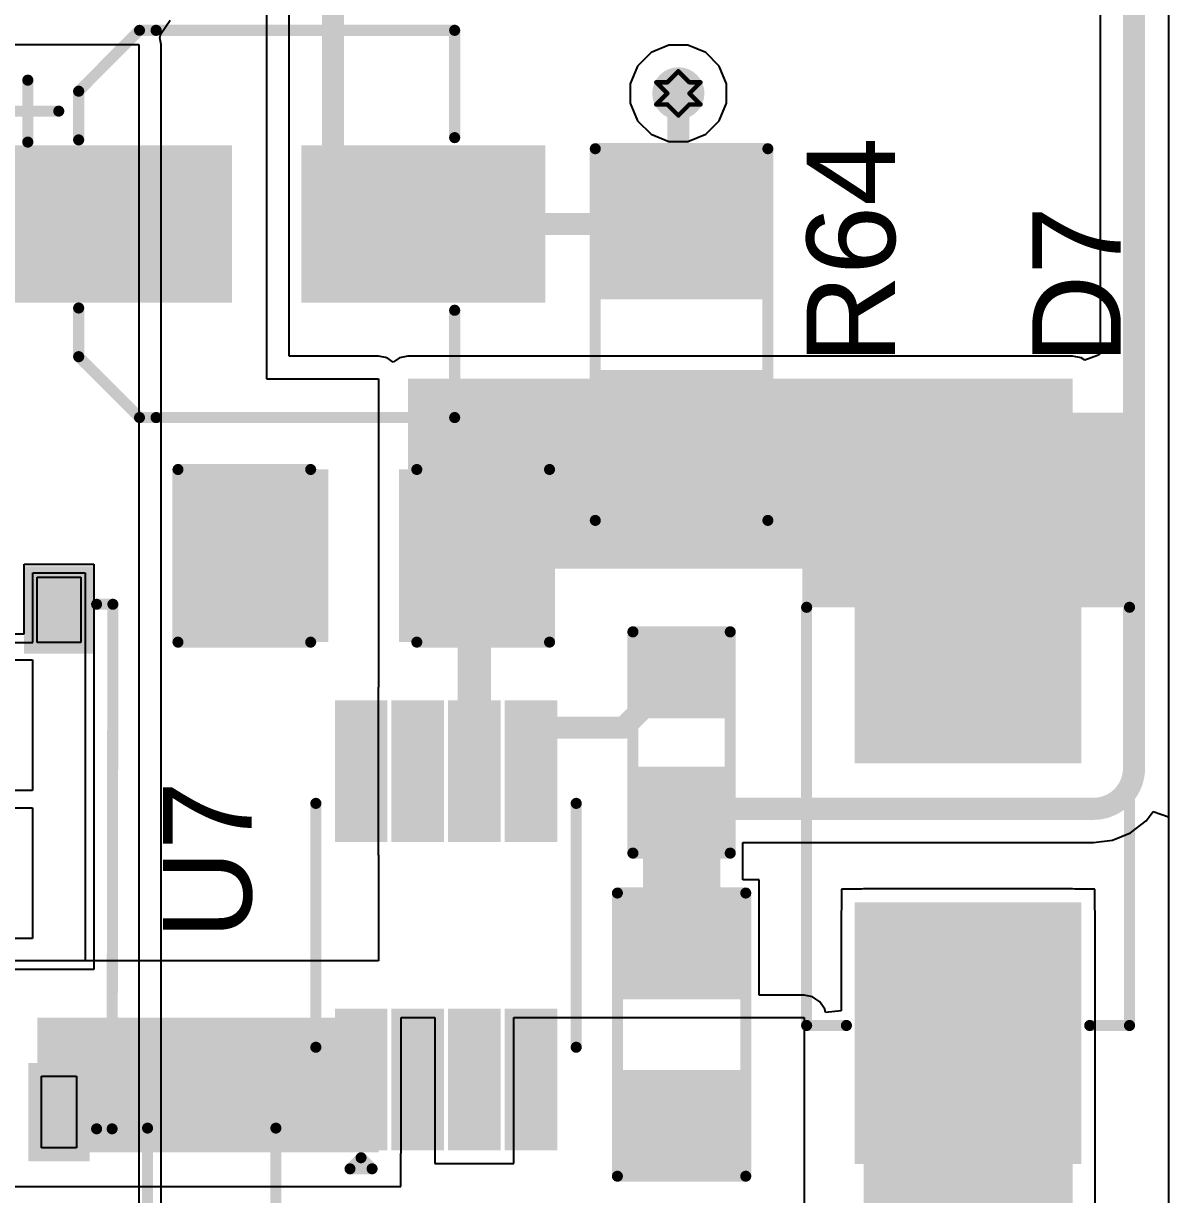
# Model space of a CAD drawing. Header units: inches. Extents: x 24 to 500, y 68 to 269.
# Drawn here: x 375.46 to 388.61, y 89.57 to 103.01 of the extents above; entities that cross this region are included whole.
import ezdxf

# ---------------------------------------------------------------- set-up
doc = ezdxf.new("R2010")
doc.units = ezdxf.units.IN
for name, color, linetype in [('Bottom Layer', 5, 'Continuous'), ('Drill Drawing', 1, 'Continuous'), ('Layer 1', 16, 'Continuous'), ('Layer 2', 76, 'Continuous'), ('Top Layer', 1, 'Continuous'), ('Top Overlay', 2, 'Continuous'), ('Top Paste', 8, 'Continuous'), ('Top Solder', 216, 'Continuous'), ('Via Holes', 16, 'Continuous')]:
    doc.layers.add(name, color=color, linetype=linetype)
doc.styles.add('Arial', font='', dxfattribs={"height": 0.2})
doc.styles.get('Arial').set_extended_font_data('Arial')

# ---------------------------------------------------------------- blocks, each defined once
blk = doc.blocks.new('SOD_323_24')
at = {"layer": 'Top Layer'}
for points in [[(-0.75, -0.45), (-1.55, -0.45), (-1.55, 0.45), (-0.75, 0.45)], [(1.55, -0.45), (0.75, -0.45), (0.75, 0.45), (1.55, 0.45)]]:
    blk.add_hatch(color=1, dxfattribs=at).paths.add_polyline_path(points)
at = {"layer": 'Top Overlay'}
for points in [[(-2.007, 0.483), (-0.914, 0.483), (-0.914, 0.787), (-2.007, 0.787)], [(-2.007, -0.508), (-1.575, -0.508), (-1.575, 0.508), (-2.007, 0.508)], [(-2.007, -0.787), (-0.914, -0.787), (-0.914, -0.483), (-2.007, -0.483)]]:
    blk.add_hatch(color=2, dxfattribs=at).paths.add_polyline_path(points)
at = {"layer": 'Top Paste'}
for points in [[(-0.75, -0.45), (-1.55, -0.45), (-1.55, 0.45), (-0.75, 0.45)], [(1.55, -0.45), (0.75, -0.45), (0.75, 0.45), (1.55, 0.45)]]:
    blk.add_hatch(color=8, dxfattribs=at).paths.add_polyline_path(points)
at = {"layer": 'Top Solder'}
for points in [[(-0.695, -0.505), (-1.605, -0.505), (-1.605, 0.505), (-0.695, 0.505)], [(1.605, -0.505), (0.695, -0.505), (0.695, 0.505), (1.605, 0.505)]]:
    blk.add_hatch(color=216, dxfattribs=at).paths.add_polyline_path(points)
at = {"layer": 'Top Overlay'}
for points in [[(0.94, 0.737, 0.127, 0.127, 0), (-0.914, 0.737, 0.127, 0.127, 0)], [(0.94, 0.559, 0.127, 0.127, 0), (0.94, 0.737, 0.127, 0.127, 0)], [(0.94, -0.737, 0.127, 0.127, 0), (0.94, -0.559, 0.127, 0.127, 0)], [(0.94, -0.737, 0.127, 0.127, 0), (-0.914, -0.737, 0.127, 0.127, 0)]]:
    blk.add_lwpolyline(points, format="xyseb", dxfattribs=at)
for points in [[(-0.946, 0.737, 0.0635, 0.0635, 1), (-0.883, 0.737, 0.0635, 0.0635, 1)], [(0.908, 0.737, 0.0635, 0.0635, 1), (0.972, 0.737, 0.0635, 0.0635, 1)], [(0.908, 0.737, 0.0635, 0.0635, 1), (0.972, 0.737, 0.0635, 0.0635, 1)], [(0.908, 0.559, 0.0635, 0.0635, 1), (0.972, 0.559, 0.0635, 0.0635, 1)], [(0.908, -0.559, 0.0635, 0.0635, 1), (0.972, -0.559, 0.0635, 0.0635, 1)], [(-0.946, -0.737, 0.0635, 0.0635, 1), (-0.883, -0.737, 0.0635, 0.0635, 1)], [(0.908, -0.737, 0.0635, 0.0635, 1), (0.972, -0.737, 0.0635, 0.0635, 1)], [(0.908, -0.737, 0.0635, 0.0635, 1), (0.972, -0.737, 0.0635, 0.0635, 1)]]:
    blk.add_lwpolyline(points, format="xyseb", close=True, dxfattribs=at)
blk = doc.blocks.new('MSOP_8_34')
at = {"layer": 'Top Layer'}
for points in [[(-2.48, 1.175), (-1.06, 1.175), (-1.06, 0.775), (-2.48, 0.775)], [(1.06, 1.175), (2.48, 1.175), (2.48, 0.775), (1.06, 0.775)], [(-2.48, 0.525), (-1.06, 0.525), (-1.06, 0.125), (-2.48, 0.125)], [(1.06, 0.525), (2.48, 0.525), (2.48, 0.125), (1.06, 0.125)], [(-2.48, -0.125), (-1.06, -0.125), (-1.06, -0.525), (-2.48, -0.525)], [(1.06, -0.125), (2.48, -0.125), (2.48, -0.525), (1.06, -0.525)], [(-2.48, -0.775), (-1.06, -0.775), (-1.06, -1.175), (-2.48, -1.175)], [(1.06, -0.775), (2.48, -0.775), (2.48, -1.175), (1.06, -1.175)]]:
    blk.add_hatch(color=1, dxfattribs=at).paths.add_polyline_path(points)
at = {"layer": 'Top Paste'}
for points in [[(-2.48, 1.175), (-1.06, 1.175), (-1.06, 0.775), (-2.48, 0.775)], [(1.06, 1.175), (2.48, 1.175), (2.48, 0.775), (1.06, 0.775)], [(-2.48, 0.525), (-1.06, 0.525), (-1.06, 0.125), (-2.48, 0.125)], [(1.06, 0.525), (2.48, 0.525), (2.48, 0.125), (1.06, 0.125)], [(-2.48, -0.125), (-1.06, -0.125), (-1.06, -0.525), (-2.48, -0.525)], [(1.06, -0.125), (2.48, -0.125), (2.48, -0.525), (1.06, -0.525)], [(-2.48, -0.775), (-1.06, -0.775), (-1.06, -1.175), (-2.48, -1.175)], [(1.06, -0.775), (2.48, -0.775), (2.48, -1.175), (1.06, -1.175)]]:
    blk.add_hatch(color=8, dxfattribs=at).paths.add_polyline_path(points)
at = {"layer": 'Top Solder'}
for points in [[(-2.582, 1.277), (-0.958, 1.277), (-0.958, 0.673), (-2.582, 0.673)], [(0.958, 1.277), (2.582, 1.277), (2.582, 0.673), (0.958, 0.673)], [(-2.582, 0.627), (-0.958, 0.627), (-0.958, 0.023), (-2.582, 0.023)], [(0.958, 0.627), (2.582, 0.627), (2.582, 0.023), (0.958, 0.023)], [(-2.582, -0.023), (-0.958, -0.023), (-0.958, -0.627), (-2.582, -0.627)], [(0.958, -0.023), (2.582, -0.023), (2.582, -0.627), (0.958, -0.627)], [(-2.582, -0.673), (-0.958, -0.673), (-0.958, -1.277), (-2.582, -1.277)], [(0.958, -0.673), (2.582, -0.673), (2.582, -1.277), (0.958, -1.277)]]:
    blk.add_hatch(color=216, dxfattribs=at).paths.add_polyline_path(points)
at = {"layer": 'Top Overlay'}
for points in [[(1.4, 1.495, 0.127, 0.127, 0), (-1.4, 1.495, 0.127, 0.127, 0)], [(-2.796, 1.103, 0.127, 0.127, 0), (-2.669, 0.976, 0.127, 0.127, 0)], [(-2.796, 1.103, 0.127, 0.127, 0), (-2.796, 0.849, 0.127, 0.127, 0)], [(-2.669, 0.976, 0.127, 0.127, 0), (-2.796, 0.849, 0.127, 0.127, 0)], [(1.4, -1.495, 0.127, 0.127, 0), (-1.4, -1.495, 0.127, 0.127, 0)]]:
    blk.add_lwpolyline(points, format="xyseb", dxfattribs=at)
for points in [[(-1.432, 1.495, 0.0635, 0.0635, 1), (-1.368, 1.495, 0.0635, 0.0635, 1)], [(1.368, 1.495, 0.0635, 0.0635, 1), (1.432, 1.495, 0.0635, 0.0635, 1)], [(-2.827, 1.103, 0.0635, 0.0635, 1), (-2.764, 1.103, 0.0635, 0.0635, 1)], [(-2.827, 1.103, 0.0635, 0.0635, 1), (-2.764, 1.103, 0.0635, 0.0635, 1)], [(-2.7, 0.976, 0.0635, 0.0635, 1), (-2.637, 0.976, 0.0635, 0.0635, 1)], [(-2.7, 0.976, 0.0635, 0.0635, 1), (-2.637, 0.976, 0.0635, 0.0635, 1)], [(-2.827, 0.849, 0.0635, 0.0635, 1), (-2.764, 0.849, 0.0635, 0.0635, 1)], [(-2.827, 0.849, 0.0635, 0.0635, 1), (-2.764, 0.849, 0.0635, 0.0635, 1)], [(-1.432, -1.495, 0.0635, 0.0635, 1), (-1.368, -1.495, 0.0635, 0.0635, 1)], [(1.368, -1.495, 0.0635, 0.0635, 1), (1.432, -1.495, 0.0635, 0.0635, 1)]]:
    blk.add_lwpolyline(points, format="xyseb", close=True, dxfattribs=at)
blk = doc.blocks.new('S______B______85')
at = {"layer": 'Top Layer'}
for points in [[(-1.143, -0.445), (-1.143, 0.445), (-0.381, 0.445), (-0.381, -0.445)], [(0.381, -0.445), (0.381, 0.445), (1.143, 0.445), (1.143, -0.445)]]:
    blk.add_hatch(color=1, dxfattribs=at).paths.add_polyline_path(points)
at = {"layer": 'Top Paste'}
for points in [[(-1.143, -0.445), (-1.143, 0.445), (-0.381, 0.445), (-0.381, -0.445)], [(0.381, -0.445), (0.381, 0.445), (1.143, 0.445), (1.143, -0.445)]]:
    blk.add_hatch(color=8, dxfattribs=at).paths.add_polyline_path(points)
at = {"layer": 'Top Solder'}
for points in [[(-1.245, -0.546), (-1.245, 0.546), (-0.279, 0.546), (-0.279, -0.546)], [(0.279, -0.546), (0.279, 0.546), (1.245, 0.546), (1.245, -0.546)]]:
    blk.add_hatch(color=216, dxfattribs=at).paths.add_polyline_path(points)
at = {"layer": 'Top Overlay'}
for points in [[(-1.27, 0.559, 0.127, 0.127, 0), (-1.27, -0.559, 0.127, 0.127, 0)], [(1.27, 0.559, 0.127, 0.127, 0), (-1.27, 0.559, 0.127, 0.127, 0)], [(1.27, 0.559, 0.127, 0.127, 0), (1.27, -0.559, 0.127, 0.127, 0)], [(1.27, -0.559, 0.127, 0.127, 0), (-1.27, -0.559, 0.127, 0.127, 0)]]:
    blk.add_lwpolyline(points, format="xyseb", dxfattribs=at)
for points in [[(-1.302, 0.559, 0.0635, 0.0635, 1), (-1.238, 0.559, 0.0635, 0.0635, 1)], [(-1.302, 0.559, 0.0635, 0.0635, 1), (-1.238, 0.559, 0.0635, 0.0635, 1)], [(1.238, 0.559, 0.0635, 0.0635, 1), (1.302, 0.559, 0.0635, 0.0635, 1)], [(1.238, 0.559, 0.0635, 0.0635, 1), (1.302, 0.559, 0.0635, 0.0635, 1)], [(-1.302, -0.559, 0.0635, 0.0635, 1), (-1.238, -0.559, 0.0635, 0.0635, 1)], [(-1.302, -0.559, 0.0635, 0.0635, 1), (-1.238, -0.559, 0.0635, 0.0635, 1)], [(1.238, -0.559, 0.0635, 0.0635, 1), (1.302, -0.559, 0.0635, 0.0635, 1)], [(1.238, -0.559, 0.0635, 0.0635, 1), (1.302, -0.559, 0.0635, 0.0635, 1)]]:
    blk.add_lwpolyline(points, format="xyseb", close=True, dxfattribs=at)
blk = doc.blocks.new('R___1206_117')
at = {"layer": 'Top Layer'}
for points in [[(-2.032, 0.889), (-0.508, 0.889), (-0.508, -0.889), (-2.032, -0.889)], [(0.508, 0.889), (2.032, 0.889), (2.032, -0.889), (0.508, -0.889)]]:
    blk.add_hatch(color=1, dxfattribs=at).paths.add_polyline_path(points)
at = {"layer": 'Top Paste'}
for points in [[(-2.032, 0.889), (-0.508, 0.889), (-0.508, -0.889), (-2.032, -0.889)], [(0.508, 0.889), (2.032, 0.889), (2.032, -0.889), (0.508, -0.889)]]:
    blk.add_hatch(color=8, dxfattribs=at).paths.add_polyline_path(points)
at = {"layer": 'Top Solder'}
for points in [[(-2.134, 0.991), (-0.406, 0.991), (-0.406, -0.991), (-2.134, -0.991)], [(0.406, 0.991), (2.134, 0.991), (2.134, -0.991), (0.406, -0.991)]]:
    blk.add_hatch(color=216, dxfattribs=at).paths.add_polyline_path(points)
at = {"layer": 'Top Overlay'}
for points in [[(-2.134, 0.991, 0.127, 0.127, 0), (-2.134, -0.991, 0.127, 0.127, 0)], [(-2.134, 0.991, 0.127, 0.127, 0), (2.134, 0.991, 0.127, 0.127, 0)], [(2.134, 0.991, 0.127, 0.127, 0), (2.134, -0.991, 0.127, 0.127, 0)], [(-2.134, -0.991, 0.127, 0.127, 0), (2.134, -0.991, 0.127, 0.127, 0)]]:
    blk.add_lwpolyline(points, format="xyseb", dxfattribs=at)
for points in [[(-2.165, 0.991, 0.0635, 0.0635, 1), (-2.102, 0.991, 0.0635, 0.0635, 1)], [(-2.165, 0.991, 0.0635, 0.0635, 1), (-2.102, 0.991, 0.0635, 0.0635, 1)], [(2.102, 0.991, 0.0635, 0.0635, 1), (2.165, 0.991, 0.0635, 0.0635, 1)], [(2.102, 0.991, 0.0635, 0.0635, 1), (2.165, 0.991, 0.0635, 0.0635, 1)], [(-2.165, -0.991, 0.0635, 0.0635, 1), (-2.102, -0.991, 0.0635, 0.0635, 1)], [(-2.165, -0.991, 0.0635, 0.0635, 1), (-2.102, -0.991, 0.0635, 0.0635, 1)], [(2.102, -0.991, 0.0635, 0.0635, 1), (2.165, -0.991, 0.0635, 0.0635, 1)], [(2.102, -0.991, 0.0635, 0.0635, 1), (2.165, -0.991, 0.0635, 0.0635, 1)]]:
    blk.add_lwpolyline(points, format="xyseb", close=True, dxfattribs=at)
blk = doc.blocks.new('RES_0805_128')
at = {"layer": 'Top Layer'}
for points in [[(-1.524, 0.635), (-0.508, 0.635), (-0.508, -0.635), (-1.524, -0.635)], [(0.508, 0.635), (1.524, 0.635), (1.524, -0.635), (0.508, -0.635)]]:
    blk.add_hatch(color=1, dxfattribs=at).paths.add_polyline_path(points)
at = {"layer": 'Top Paste'}
for points in [[(-1.524, 0.635), (-0.508, 0.635), (-0.508, -0.635), (-1.524, -0.635)], [(0.508, 0.635), (1.524, 0.635), (1.524, -0.635), (0.508, -0.635)]]:
    blk.add_hatch(color=8, dxfattribs=at).paths.add_polyline_path(points)
at = {"layer": 'Top Solder'}
for points in [[(-1.626, 0.737), (-0.406, 0.737), (-0.406, -0.737), (-1.626, -0.737)], [(0.406, 0.737), (1.626, 0.737), (1.626, -0.737), (0.406, -0.737)]]:
    blk.add_hatch(color=216, dxfattribs=at).paths.add_polyline_path(points)
at = {"layer": 'Top Overlay'}
for points in [[(1.626, 0.737, 0.127, 0.127, 0), (-1.626, 0.737, 0.127, 0.127, 0)], [(-1.626, -0.737, 0.127, 0.127, 0), (-1.626, 0.737, 0.127, 0.127, 0)], [(1.626, -0.737, 0.127, 0.127, 0), (1.626, 0.737, 0.127, 0.127, 0)], [(1.626, -0.737, 0.127, 0.127, 0), (-1.626, -0.737, 0.127, 0.127, 0)]]:
    blk.add_lwpolyline(points, format="xyseb", dxfattribs=at)
for points in [[(-1.657, 0.737, 0.0635, 0.0635, 1), (-1.594, 0.737, 0.0635, 0.0635, 1)], [(-1.657, 0.737, 0.0635, 0.0635, 1), (-1.594, 0.737, 0.0635, 0.0635, 1)], [(1.594, 0.737, 0.0635, 0.0635, 1), (1.657, 0.737, 0.0635, 0.0635, 1)], [(1.594, 0.737, 0.0635, 0.0635, 1), (1.657, 0.737, 0.0635, 0.0635, 1)], [(-1.657, -0.737, 0.0635, 0.0635, 1), (-1.594, -0.737, 0.0635, 0.0635, 1)], [(-1.657, -0.737, 0.0635, 0.0635, 1), (-1.594, -0.737, 0.0635, 0.0635, 1)], [(1.594, -0.737, 0.0635, 0.0635, 1), (1.657, -0.737, 0.0635, 0.0635, 1)], [(1.594, -0.737, 0.0635, 0.0635, 1), (1.657, -0.737, 0.0635, 0.0635, 1)]]:
    blk.add_lwpolyline(points, format="xyseb", close=True, dxfattribs=at)
blk = doc.blocks.new('PG_TDSON_8_7_155')
at = {"layer": 'Top Layer'}
for points in [[(-1.895, 2.155), (-0.97, 2.155), (-0.97, 1.655), (-1.895, 1.655)], [(3.93, 2.205), (4.73, 2.205), (4.73, 1.605), (3.93, 1.605)], [(-1.895, 0.885), (-0.97, 0.885), (-0.97, 0.385), (-1.895, 0.385)], [(3.93, 0.935), (4.73, 0.935), (4.73, 0.335), (3.93, 0.335)], [(-1.895, -0.385), (-0.97, -0.385), (-0.97, -0.885), (-1.895, -0.885)], [(3.93, -0.335), (4.73, -0.335), (4.73, -0.935), (3.93, -0.935)], [(3.93, -1.605), (4.73, -1.605), (4.73, -2.205), (3.93, -2.205)], [(-1.895, -1.655), (-0.97, -1.655), (-0.97, -2.155), (-1.895, -2.155)]]:
    blk.add_hatch(color=1, dxfattribs=at).paths.add_polyline_path(points)
at = {"layer": 'Top Solder'}
for points in [[(3.829, 2.307), (4.832, 2.307), (4.832, 1.503), (3.829, 1.503)], [(-1.997, 2.257), (-0.868, 2.257), (-0.868, 1.553), (-1.997, 1.553)], [(-1.997, 0.987), (-0.868, 0.987), (-0.868, 0.283), (-1.997, 0.283)], [(3.829, 1.037), (4.832, 1.037), (4.832, 0.233), (3.829, 0.233)], [(3.829, -0.233), (4.832, -0.233), (4.832, -1.037), (3.829, -1.037)], [(-1.997, -0.283), (-0.868, -0.283), (-0.868, -0.987), (-1.997, -0.987)], [(-1.997, -1.553), (-0.868, -1.553), (-0.868, -2.257), (-1.997, -2.257)], [(3.829, -1.503), (4.832, -1.503), (4.832, -2.307), (3.829, -2.307)]]:
    blk.add_hatch(color=216, dxfattribs=at).paths.add_polyline_path(points)
at = {"layer": 'Top Layer'}
for p, q in [((0.302, -2.205), (0.302, 2.205)), ((0.302, 2.205), (4.758, 2.205)), ((4.758, 2.205), (4.758, 1.605)), ((4.758, 1.605), (3.958, 1.605)), ((3.958, 1.605), (3.958, 0.935)), ((3.958, 0.935), (4.758, 0.935)), ((4.758, 0.935), (4.758, 0.335)), ((4.758, 0.335), (3.958, 0.335)), ((3.958, 0.335), (3.958, -0.335)), ((3.958, -0.335), (4.758, -0.335)), ((4.758, -0.335), (4.758, -0.935)), ((4.758, -0.935), (3.958, -0.935)), ((3.958, -0.935), (3.958, -1.605)), ((3.958, -1.605), (4.758, -1.605)), ((4.758, -1.605), (4.758, -2.205)), ((4.758, -2.205), (0.302, -2.205))]:
    blk.add_line(p, q, dxfattribs=at)
at = {"layer": 'Top Overlay'}
for points in [[(4.397, 2.524, 0.127, 0.127, 0), (-1.626, 2.515, 0.127, 0.127, 0)], [(-1.626, 2.515, 0.127, 0.127, 0), (-1.626, 2.337, 0.127, 0.127, 0)], [(4.397, 2.524, 0.127, 0.127, 0), (4.397, 2.337, 0.127, 0.127, 0)], [(-2.184, 2.032, 0.127, 0.127, 0), (-2.184, 1.778, 0.127, 0.127, 0)], [(-2.184, 2.032, 0.127, 0.127, 0), (-2.057, 1.905, 0.127, 0.127, 0)], [(-2.057, 1.905, 0.127, 0.127, 0), (-2.184, 1.778, 0.127, 0.127, 0)], [(-1.626, -2.337, 0.127, 0.127, 0), (-1.626, -2.515, 0.127, 0.127, 0)], [(4.397, -2.337, 0.127, 0.127, 0), (4.397, -2.524, 0.127, 0.127, 0)], [(-1.626, -2.515, 0.127, 0.127, 0), (4.397, -2.524, 0.127, 0.127, 0)]]:
    blk.add_lwpolyline(points, format="xyseb", dxfattribs=at)
for points in [[(-1.657, 2.515, 0.0635, 0.0635, 1), (-1.594, 2.515, 0.0635, 0.0635, 1)], [(-1.657, 2.515, 0.0635, 0.0635, 1), (-1.594, 2.515, 0.0635, 0.0635, 1)], [(4.365, 2.524, 0.0635, 0.0635, 1), (4.428, 2.524, 0.0635, 0.0635, 1)], [(4.365, 2.524, 0.0635, 0.0635, 1), (4.428, 2.524, 0.0635, 0.0635, 1)], [(-1.657, 2.337, 0.0635, 0.0635, 1), (-1.594, 2.337, 0.0635, 0.0635, 1)], [(4.365, 2.337, 0.0635, 0.0635, 1), (4.428, 2.337, 0.0635, 0.0635, 1)], [(-2.216, 2.032, 0.0635, 0.0635, 1), (-2.153, 2.032, 0.0635, 0.0635, 1)], [(-2.216, 2.032, 0.0635, 0.0635, 1), (-2.153, 2.032, 0.0635, 0.0635, 1)], [(-2.089, 1.905, 0.0635, 0.0635, 1), (-2.026, 1.905, 0.0635, 0.0635, 1)], [(-2.089, 1.905, 0.0635, 0.0635, 1), (-2.026, 1.905, 0.0635, 0.0635, 1)], [(-2.216, 1.778, 0.0635, 0.0635, 1), (-2.153, 1.778, 0.0635, 0.0635, 1)], [(-2.216, 1.778, 0.0635, 0.0635, 1), (-2.153, 1.778, 0.0635, 0.0635, 1)], [(-1.657, -2.337, 0.0635, 0.0635, 1), (-1.594, -2.337, 0.0635, 0.0635, 1)], [(4.365, -2.337, 0.0635, 0.0635, 1), (4.428, -2.337, 0.0635, 0.0635, 1)], [(-1.657, -2.515, 0.0635, 0.0635, 1), (-1.594, -2.515, 0.0635, 0.0635, 1)], [(-1.657, -2.515, 0.0635, 0.0635, 1), (-1.594, -2.515, 0.0635, 0.0635, 1)], [(4.365, -2.524, 0.0635, 0.0635, 1), (4.428, -2.524, 0.0635, 0.0635, 1)], [(4.365, -2.524, 0.0635, 0.0635, 1), (4.428, -2.524, 0.0635, 0.0635, 1)]]:
    blk.add_lwpolyline(points, format="xyseb", close=True, dxfattribs=at)
at = {"layer": 'Top Paste'}
for p, q in [((3.958, 1.655), (3.958, 2.155)), ((3.958, 2.155), (4.708, 2.155)), ((4.708, 2.155), (4.708, 1.655)), ((-1.845, 1.705), (-1.845, 2.105)), ((-1.845, 2.105), (-1.02, 2.105)), ((-1.02, 2.105), (-1.02, 1.705)), ((-1.02, 1.705), (-1.845, 1.705)), ((4.708, 1.655), (3.958, 1.655)), ((0.558, 0.1), (0.558, 1.6)), ((0.558, 1.6), (2.058, 1.6)), ((2.058, 1.6), (2.058, 0.1)), ((2.258, 0.1), (2.258, 1.6)), ((2.258, 1.6), (3.758, 1.6)), ((3.758, 1.6), (3.758, 0.1)), ((-1.845, 0.435), (-1.845, 0.835)), ((-1.845, 0.835), (-1.02, 0.835)), ((-1.02, 0.835), (-1.02, 0.435)), ((3.958, 0.385), (3.958, 0.885)), ((3.958, 0.885), (4.708, 0.885)), ((4.708, 0.885), (4.708, 0.385)), ((-1.02, 0.435), (-1.845, 0.435)), ((4.708, 0.385), (3.958, 0.385)), ((2.058, 0.1), (0.558, 0.1)), ((3.758, 0.1), (2.258, 0.1)), ((0.558, -1.6), (0.558, -0.1)), ((0.558, -0.1), (2.058, -0.1)), ((2.058, -0.1), (2.058, -1.6)), ((2.258, -1.6), (2.258, -0.1)), ((2.258, -0.1), (3.758, -0.1)), ((3.758, -0.1), (3.758, -1.6)), ((3.958, -0.885), (3.958, -0.385)), ((3.958, -0.385), (4.708, -0.385)), ((4.708, -0.385), (4.708, -0.885)), ((-1.845, -0.835), (-1.845, -0.435)), ((-1.845, -0.435), (-1.02, -0.435)), ((-1.02, -0.435), (-1.02, -0.835)), ((-1.02, -0.835), (-1.845, -0.835)), ((4.708, -0.885), (3.958, -0.885)), ((2.058, -1.6), (0.558, -1.6)), ((3.758, -1.6), (2.258, -1.6)), ((-1.845, -2.105), (-1.845, -1.705)), ((-1.845, -1.705), (-1.02, -1.705)), ((-1.02, -1.705), (-1.02, -2.105)), ((3.958, -2.155), (3.958, -1.655)), ((3.958, -1.655), (4.708, -1.655)), ((4.708, -1.655), (4.708, -2.155)), ((-1.02, -2.105), (-1.845, -2.105)), ((4.708, -2.155), (3.958, -2.155))]:
    blk.add_line(p, q, dxfattribs=at)
at = {"layer": 'Top Solder'}
for p, q in [((0.203, -2.305), (0.203, 2.305)), ((0.203, 2.305), (4.858, 2.305)), ((4.858, 2.305), (4.858, 1.505)), ((4.858, 1.505), (4.058, 1.505)), ((4.058, 1.505), (4.058, 1.035)), ((4.058, 1.035), (4.858, 1.035)), ((4.858, 1.035), (4.858, 0.235)), ((4.858, 0.235), (4.058, 0.235)), ((4.058, 0.235), (4.058, -0.235)), ((4.058, -0.235), (4.858, -0.235)), ((4.858, -0.235), (4.858, -1.035)), ((4.858, -1.035), (4.058, -1.035)), ((4.058, -1.035), (4.058, -1.505)), ((4.058, -1.505), (4.858, -1.505)), ((4.858, -1.505), (4.858, -2.305)), ((4.858, -2.305), (0.203, -2.305))]:
    blk.add_line(p, q, dxfattribs=at)
blk = doc.blocks.new('SMB__201')
at = {"layer": 'Top Layer'}
for points in [[(-3.7, -1.2), (-3.7, 1.2), (-0.9, 1.2), (-0.9, -1.2)], [(0.9, -1.2), (0.9, 1.2), (3.7, 1.2), (3.7, -1.2)]]:
    blk.add_hatch(color=1, dxfattribs=at).paths.add_polyline_path(points)
at = {"layer": 'Top Overlay'}
for points in [[(2.591, 1.245), (4.826, 1.245), (4.826, 1.905), (2.591, 1.905)], [(3.734, -1.651), (4.826, -1.651), (4.826, 1.346), (3.734, 1.346)], [(2.591, -1.905), (4.826, -1.905), (4.826, -1.245), (2.591, -1.245)]]:
    blk.add_hatch(color=2, dxfattribs=at).paths.add_polyline_path(points)
at = {"layer": 'Top Paste'}
for points in [[(-3.7, -1.2), (-3.7, 1.2), (-0.9, 1.2), (-0.9, -1.2)], [(0.9, -1.2), (0.9, 1.2), (3.7, 1.2), (3.7, -1.2)]]:
    blk.add_hatch(color=8, dxfattribs=at).paths.add_polyline_path(points)
at = {"layer": 'Top Solder'}
for points in [[(-3.802, -1.302), (-3.802, 1.302), (-0.798, 1.302), (-0.798, -1.302)], [(0.798, -1.302), (0.798, 1.302), (3.802, 1.302), (3.802, -1.302)]]:
    blk.add_hatch(color=216, dxfattribs=at).paths.add_polyline_path(points)
at = {"layer": 'Top Overlay'}
for points in [[(-2.21, 1.854, 0.127, 0.127, 0), (2.591, 1.854, 0.127, 0.127, 0)], [(-2.21, 1.854, 0.127, 0.127, 0), (-2.21, 1.397, 0.127, 0.127, 0)], [(-2.21, -1.397, 0.127, 0.127, 0), (-2.21, -1.854, 0.127, 0.127, 0)], [(-2.21, -1.854, 0.127, 0.127, 0), (2.591, -1.854, 0.127, 0.127, 0)]]:
    blk.add_lwpolyline(points, format="xyseb", dxfattribs=at)
for points in [[(-2.242, 1.854, 0.0635, 0.0635, 1), (-2.178, 1.854, 0.0635, 0.0635, 1)], [(-2.242, 1.854, 0.0635, 0.0635, 1), (-2.178, 1.854, 0.0635, 0.0635, 1)], [(2.559, 1.854, 0.0635, 0.0635, 1), (2.623, 1.854, 0.0635, 0.0635, 1)], [(-2.242, 1.397, 0.0635, 0.0635, 1), (-2.178, 1.397, 0.0635, 0.0635, 1)], [(-2.242, -1.397, 0.0635, 0.0635, 1), (-2.178, -1.397, 0.0635, 0.0635, 1)], [(-2.242, -1.854, 0.0635, 0.0635, 1), (-2.178, -1.854, 0.0635, 0.0635, 1)], [(-2.242, -1.854, 0.0635, 0.0635, 1), (-2.178, -1.854, 0.0635, 0.0635, 1)], [(2.559, -1.854, 0.0635, 0.0635, 1), (2.623, -1.854, 0.0635, 0.0635, 1)]]:
    blk.add_lwpolyline(points, format="xyseb", close=True, dxfattribs=at)
blk = doc.blocks.new('C___1206_238')
at = {"layer": 'Top Layer'}
for points in [[(-2.032, 0.889), (-0.508, 0.889), (-0.508, -0.889), (-2.032, -0.889)], [(0.508, 0.889), (2.032, 0.889), (2.032, -0.889), (0.508, -0.889)]]:
    blk.add_hatch(color=1, dxfattribs=at).paths.add_polyline_path(points)
at = {"layer": 'Top Paste'}
for points in [[(-2.032, 0.889), (-0.508, 0.889), (-0.508, -0.889), (-2.032, -0.889)], [(0.508, 0.889), (2.032, 0.889), (2.032, -0.889), (0.508, -0.889)]]:
    blk.add_hatch(color=8, dxfattribs=at).paths.add_polyline_path(points)
at = {"layer": 'Top Solder'}
for points in [[(-2.134, 0.991), (-0.406, 0.991), (-0.406, -0.991), (-2.134, -0.991)], [(0.406, 0.991), (2.134, 0.991), (2.134, -0.991), (0.406, -0.991)]]:
    blk.add_hatch(color=216, dxfattribs=at).paths.add_polyline_path(points)
at = {"layer": 'Top Overlay'}
for points in [[(-0.61, 0.991, 0.127, 0.127, 0), (-2.134, 0.991, 0.127, 0.127, 0)], [(-2.134, 0.991, 0.127, 0.127, 0), (-2.134, -0.991, 0.127, 0.127, 0)], [(2.134, 0.991, 0.127, 0.127, 0), (0.61, 0.991, 0.127, 0.127, 0)], [(2.134, 0.991, 0.127, 0.127, 0), (2.134, -0.991, 0.127, 0.127, 0)], [(-0.61, -0.991, 0.127, 0.127, 0), (-2.134, -0.991, 0.127, 0.127, 0)], [(2.134, -0.991, 0.127, 0.127, 0), (0.61, -0.991, 0.127, 0.127, 0)]]:
    blk.add_lwpolyline(points, format="xyseb", dxfattribs=at)
for points in [[(-2.165, 0.991, 0.0635, 0.0635, 1), (-2.102, 0.991, 0.0635, 0.0635, 1)], [(-2.165, 0.991, 0.0635, 0.0635, 1), (-2.102, 0.991, 0.0635, 0.0635, 1)], [(-0.641, 0.991, 0.0635, 0.0635, 1), (-0.578, 0.991, 0.0635, 0.0635, 1)], [(0.578, 0.991, 0.0635, 0.0635, 1), (0.641, 0.991, 0.0635, 0.0635, 1)], [(2.102, 0.991, 0.0635, 0.0635, 1), (2.165, 0.991, 0.0635, 0.0635, 1)], [(2.102, 0.991, 0.0635, 0.0635, 1), (2.165, 0.991, 0.0635, 0.0635, 1)], [(-2.165, -0.991, 0.0635, 0.0635, 1), (-2.102, -0.991, 0.0635, 0.0635, 1)], [(-2.165, -0.991, 0.0635, 0.0635, 1), (-2.102, -0.991, 0.0635, 0.0635, 1)], [(-0.641, -0.991, 0.0635, 0.0635, 1), (-0.578, -0.991, 0.0635, 0.0635, 1)], [(0.578, -0.991, 0.0635, 0.0635, 1), (0.641, -0.991, 0.0635, 0.0635, 1)], [(2.102, -0.991, 0.0635, 0.0635, 1), (2.165, -0.991, 0.0635, 0.0635, 1)], [(2.102, -0.991, 0.0635, 0.0635, 1), (2.165, -0.991, 0.0635, 0.0635, 1)]]:
    blk.add_lwpolyline(points, format="xyseb", close=True, dxfattribs=at)
blk = doc.blocks.new('RVT1E100M0405__269')
at = {"layer": 'Top Layer'}
for points in [[(-3.1, 0.8), (-0.5, 0.8), (-0.5, -0.8), (-3.1, -0.8)], [(0.5, 0.8), (3.1, 0.8), (3.1, -0.8), (0.5, -0.8)]]:
    blk.add_hatch(color=1, dxfattribs=at).paths.add_polyline_path(points)
at = {"layer": 'Top Paste'}
for points in [[(-3.1, 0.8), (-0.5, 0.8), (-0.5, -0.8), (-3.1, -0.8)], [(0.5, 0.8), (3.1, 0.8), (3.1, -0.8), (0.5, -0.8)]]:
    blk.add_hatch(color=8, dxfattribs=at).paths.add_polyline_path(points)
at = {"layer": 'Top Solder'}
for points in [[(-3.202, 0.902), (-0.398, 0.902), (-0.398, -0.902), (-3.202, -0.902)], [(0.398, 0.902), (3.202, 0.902), (3.202, -0.902), (0.398, -0.902)]]:
    blk.add_hatch(color=216, dxfattribs=at).paths.add_polyline_path(points)
at = {"layer": 'Top Overlay'}
for points in [[(-2.159, 1.524, 0.127, 0.127, 0), (-1.461, 2.223, 0.127, 0.127, 0)], [(-1.461, 2.223, 0.127, 0.127, 0), (-1.27, 2.223, 0.127, 0.127, 0)], [(-1.27, 2.223, 0.127, 0.127, 0), (2.159, 2.223, 0.127, 0.127, 0)], [(2.159, 0.991, 0.127, 0.127, 0), (2.159, 2.223, 0.127, 0.127, 0)], [(-2.743, 0.94, 0.127, 0.127, 0), (-2.743, 1.651, 0.127, 0.127, 0)], [(-2.159, 0.965, 0.127, 0.127, 0), (-2.159, 1.524, 0.127, 0.127, 0)], [(-3.099, 1.295, 0.127, 0.127, 0), (-2.388, 1.295, 0.127, 0.127, 0)], [(-2.159, -1.524, 0.127, 0.127, 0), (-2.159, -0.965, 0.127, 0.127, 0)], [(2.159, -2.223, 0.127, 0.127, 0), (2.159, -0.991, 0.127, 0.127, 0)], [(-2.159, -1.524, 0.127, 0.127, 0), (-1.461, -2.223, 0.127, 0.127, 0)], [(-1.461, -2.223, 0.127, 0.127, 0), (-1.27, -2.223, 0.127, 0.127, 0)], [(-1.27, -2.223, 0.127, 0.127, 0), (2.159, -2.223, 0.127, 0.127, 0)]]:
    blk.add_lwpolyline(points, format="xyseb", dxfattribs=at)
for points in [[(-1.492, 2.223, 0.0635, 0.0635, 1), (-1.429, 2.223, 0.0635, 0.0635, 1)], [(-1.492, 2.223, 0.0635, 0.0635, 1), (-1.429, 2.223, 0.0635, 0.0635, 1)], [(-1.302, 2.223, 0.0635, 0.0635, 1), (-1.238, 2.223, 0.0635, 0.0635, 1)], [(-1.302, 2.223, 0.0635, 0.0635, 1), (-1.238, 2.223, 0.0635, 0.0635, 1)], [(2.127, 2.223, 0.0635, 0.0635, 1), (2.191, 2.223, 0.0635, 0.0635, 1)], [(2.127, 2.223, 0.0635, 0.0635, 1), (2.191, 2.223, 0.0635, 0.0635, 1)], [(-2.775, 1.651, 0.0635, 0.0635, 1), (-2.711, 1.651, 0.0635, 0.0635, 1)], [(-2.191, 1.524, 0.0635, 0.0635, 1), (-2.127, 1.524, 0.0635, 0.0635, 1)], [(-2.191, 1.524, 0.0635, 0.0635, 1), (-2.127, 1.524, 0.0635, 0.0635, 1)], [(-3.131, 1.295, 0.0635, 0.0635, 1), (-3.067, 1.295, 0.0635, 0.0635, 1)], [(-2.419, 1.295, 0.0635, 0.0635, 1), (-2.356, 1.295, 0.0635, 0.0635, 1)], [(-2.775, 0.94, 0.0635, 0.0635, 1), (-2.711, 0.94, 0.0635, 0.0635, 1)], [(-2.191, 0.965, 0.0635, 0.0635, 1), (-2.127, 0.965, 0.0635, 0.0635, 1)], [(2.127, 0.991, 0.0635, 0.0635, 1), (2.191, 0.991, 0.0635, 0.0635, 1)], [(-2.191, -0.965, 0.0635, 0.0635, 1), (-2.127, -0.965, 0.0635, 0.0635, 1)], [(2.127, -0.991, 0.0635, 0.0635, 1), (2.191, -0.991, 0.0635, 0.0635, 1)], [(-2.191, -1.524, 0.0635, 0.0635, 1), (-2.127, -1.524, 0.0635, 0.0635, 1)], [(-2.191, -1.524, 0.0635, 0.0635, 1), (-2.127, -1.524, 0.0635, 0.0635, 1)], [(-1.492, -2.223, 0.0635, 0.0635, 1), (-1.429, -2.223, 0.0635, 0.0635, 1)], [(-1.492, -2.223, 0.0635, 0.0635, 1), (-1.429, -2.223, 0.0635, 0.0635, 1)], [(-1.302, -2.223, 0.0635, 0.0635, 1), (-1.238, -2.223, 0.0635, 0.0635, 1)], [(-1.302, -2.223, 0.0635, 0.0635, 1), (-1.238, -2.223, 0.0635, 0.0635, 1)], [(2.127, -2.223, 0.0635, 0.0635, 1), (2.191, -2.223, 0.0635, 0.0635, 1)], [(2.127, -2.223, 0.0635, 0.0635, 1), (2.191, -2.223, 0.0635, 0.0635, 1)]]:
    blk.add_lwpolyline(points, format="xyseb", close=True, dxfattribs=at)

msp = doc.modelspace()

# ---------------------------------------------------------------- hatches: boundary and pattern name
at = {"layer": 'Bottom Layer'}
h = msp.add_hatch(color=5, dxfattribs=at)
edge = h.paths.add_edge_path()
edge.add_arc((382.981, 102.21), 0.3, 0, 360)
at = {"layer": 'Layer 1'}
h = msp.add_hatch(color=16, dxfattribs=at)
edge = h.paths.add_edge_path()
edge.add_arc((382.981, 102.21), 0.3, 0, 360)
at = {"layer": 'Layer 2'}
h = msp.add_hatch(color=76, dxfattribs=at)
edge = h.paths.add_edge_path()
edge.add_arc((382.981, 102.21), 0.3, 0, 360)
at = {"layer": 'Top Layer'}
h = msp.add_hatch(color=1, dxfattribs=at)
edge = h.paths.add_edge_path()
edge.add_arc((382.981, 102.21), 0.3, 0, 360)
for points in [[(379.876, 96.755), (387.508, 96.755), (387.508, 98.933), (379.876, 98.933)], [(382.574, 92.42), (383.463, 92.42), (383.463, 94.377), (382.574, 94.377)], [(385.108, 87.122), (387.508, 87.122), (387.508, 92.819), (385.108, 92.819)], [(375.618, 90.053), (379.538, 90.053), (379.538, 91.599), (375.618, 91.599)]]:
    msp.add_hatch(color=1, dxfattribs=at).paths.add_polyline_path(points)
at = {"layer": 'Via Holes'}
h = msp.add_hatch(color=7, dxfattribs=at)
edge = h.paths.add_edge_path()
edge.add_arc((382.981, 102.21), 0.15, 0, 360)

# ---------------------------------------------------------------- linework, layer by layer
at = {"layer": 'Bottom Layer'}
for p, q in [((388.611, 130.424), (388.611, 72.207)), ((377.038, 102.893), (377.146, 103.052)), ((377.027, 102.849), (377.038, 102.893)), ((261.239, 102.772), (376.784, 102.772)), ((376.784, 102.772), (376.784, 68.466)), ((377.043, 102.772), (377.027, 102.849)), ((377.043, 68.466), (377.043, 102.772))]:
    msp.add_line(p, q, dxfattribs=at)
at = {"layer": 'Drill Drawing'}
for points in [[(382.854, 102.337, 0.0508, 0.0508, 0), (382.981, 102.464, 0.0508, 0.0508, 0)], [(382.981, 102.464, 0.0508, 0.0508, 0), (383.108, 102.337, 0.0508, 0.0508, 0)], [(382.727, 102.337, 0.0508, 0.0508, 0), (382.854, 102.21, 0.0508, 0.0508, 0)], [(382.727, 102.337, 0.0508, 0.0508, 0), (382.854, 102.337, 0.0508, 0.0508, 0)], [(383.108, 102.337, 0.0508, 0.0508, 0), (383.235, 102.337, 0.0508, 0.0508, 0)], [(383.108, 102.21, 0.0508, 0.0508, 0), (383.235, 102.337, 0.0508, 0.0508, 0)], [(382.727, 102.083, 0.0508, 0.0508, 0), (382.854, 102.21, 0.0508, 0.0508, 0)], [(383.108, 102.21, 0.0508, 0.0508, 0), (383.235, 102.083, 0.0508, 0.0508, 0)], [(382.727, 102.083, 0.0508, 0.0508, 0), (382.854, 102.083, 0.0508, 0.0508, 0)], [(382.854, 102.083, 0.0508, 0.0508, 0), (382.981, 101.956, 0.0508, 0.0508, 0)], [(382.981, 101.956, 0.0508, 0.0508, 0), (383.108, 102.083, 0.0508, 0.0508, 0)], [(383.108, 102.083, 0.0508, 0.0508, 0), (383.235, 102.083, 0.0508, 0.0508, 0)]]:
    msp.add_lwpolyline(points, format="xyseb", dxfattribs=at)
for points in [[(382.969, 102.464, 0.0254, 0.0254, 1), (382.994, 102.464, 0.0254, 0.0254, 1)], [(382.969, 102.464, 0.0254, 0.0254, 1), (382.994, 102.464, 0.0254, 0.0254, 1)], [(382.714, 102.337, 0.0254, 0.0254, 1), (382.74, 102.337, 0.0254, 0.0254, 1)], [(382.714, 102.337, 0.0254, 0.0254, 1), (382.74, 102.337, 0.0254, 0.0254, 1)], [(382.841, 102.337, 0.0254, 0.0254, 1), (382.867, 102.337, 0.0254, 0.0254, 1)], [(382.841, 102.337, 0.0254, 0.0254, 1), (382.867, 102.337, 0.0254, 0.0254, 1)], [(383.096, 102.337, 0.0254, 0.0254, 1), (383.121, 102.337, 0.0254, 0.0254, 1)], [(383.096, 102.337, 0.0254, 0.0254, 1), (383.121, 102.337, 0.0254, 0.0254, 1)], [(383.223, 102.337, 0.0254, 0.0254, 1), (383.248, 102.337, 0.0254, 0.0254, 1)], [(383.223, 102.337, 0.0254, 0.0254, 1), (383.248, 102.337, 0.0254, 0.0254, 1)], [(382.841, 102.21, 0.0254, 0.0254, 1), (382.867, 102.21, 0.0254, 0.0254, 1)], [(382.841, 102.21, 0.0254, 0.0254, 1), (382.867, 102.21, 0.0254, 0.0254, 1)], [(383.096, 102.21, 0.0254, 0.0254, 1), (383.121, 102.21, 0.0254, 0.0254, 1)], [(383.096, 102.21, 0.0254, 0.0254, 1), (383.121, 102.21, 0.0254, 0.0254, 1)], [(382.714, 102.083, 0.0254, 0.0254, 1), (382.74, 102.083, 0.0254, 0.0254, 1)], [(382.714, 102.083, 0.0254, 0.0254, 1), (382.74, 102.083, 0.0254, 0.0254, 1)], [(382.841, 102.083, 0.0254, 0.0254, 1), (382.867, 102.083, 0.0254, 0.0254, 1)], [(382.841, 102.083, 0.0254, 0.0254, 1), (382.867, 102.083, 0.0254, 0.0254, 1)], [(383.096, 102.083, 0.0254, 0.0254, 1), (383.121, 102.083, 0.0254, 0.0254, 1)], [(383.096, 102.083, 0.0254, 0.0254, 1), (383.121, 102.083, 0.0254, 0.0254, 1)], [(383.223, 102.083, 0.0254, 0.0254, 1), (383.248, 102.083, 0.0254, 0.0254, 1)], [(383.223, 102.083, 0.0254, 0.0254, 1), (383.248, 102.083, 0.0254, 0.0254, 1)], [(382.969, 101.956, 0.0254, 0.0254, 1), (382.994, 101.956, 0.0254, 0.0254, 1)], [(382.969, 101.956, 0.0254, 0.0254, 1), (382.994, 101.956, 0.0254, 0.0254, 1)]]:
    msp.add_lwpolyline(points, format="xyseb", close=True, dxfattribs=at)
at = {"layer": 'Layer 1'}
msp.add_line((388.611, 175.707), (388.611, 72.207), dxfattribs=at)
at = {"layer": 'Layer 2'}
for p, q in [((388.611, 175.707), (388.611, 72.207)), ((382.871, 102.764), (382.667, 102.679)), ((383.091, 102.764), (382.871, 102.764)), ((383.295, 102.679), (383.091, 102.764)), ((382.667, 102.679), (382.512, 102.523)), ((383.451, 102.523), (383.295, 102.679)), ((382.512, 102.523), (382.427, 102.32)), ((383.535, 102.32), (383.451, 102.523)), ((382.427, 102.32), (382.427, 102.099)), ((383.535, 102.099), (383.535, 102.32)), ((382.427, 102.099), (382.512, 101.896)), ((383.451, 101.896), (383.535, 102.099)), ((382.512, 101.896), (382.667, 101.74)), ((383.295, 101.74), (383.451, 101.896)), ((382.667, 101.74), (382.871, 101.656)), ((382.871, 101.656), (383.091, 101.656)), ((383.091, 101.656), (383.295, 101.74))]:
    msp.add_line(p, q, dxfattribs=at)
at = {"layer": 'Top Layer'}
for p, q in [((387.825, 106.023), (387.825, 99.224)), ((378.253, 104.534), (378.253, 98.933)), ((378.512, 99.192), (378.512, 104.534)), ((379.538, 99.192), (378.512, 99.192)), ((379.637, 99.172), (379.538, 99.192)), ((379.707, 99.126), (379.637, 99.172)), ((379.777, 99.172), (379.707, 99.126)), ((379.876, 99.192), (379.777, 99.172)), ((387.508, 99.192), (379.876, 99.192)), ((387.607, 99.172), (387.508, 99.192)), ((387.647, 99.146), (387.607, 99.172)), ((387.796, 99.201), (387.647, 99.146)), ((387.825, 99.224), (387.796, 99.201)), ((378.253, 98.933), (379.538, 98.933)), ((379.538, 98.933), (379.538, 95.393)), ((379.538, 95.393), (379.534, 95.393)), ((379.534, 95.393), (379.534, 93.465)), ((388.175, 93.722), (388.352, 93.858)), ((388.352, 93.858), (388.433, 93.964)), ((388.433, 93.964), (388.611, 93.904)), ((388.611, 93.904), (388.611, 72.207)), ((387.968, 93.637), (388.175, 93.722)), ((383.722, 93.182), (383.722, 93.608)), ((383.722, 93.608), (387.747, 93.608)), ((387.747, 93.608), (387.749, 93.608)), ((387.749, 93.608), (387.968, 93.637)), ((379.534, 93.465), (379.538, 93.465)), ((379.538, 93.465), (379.538, 92.25)), ((383.907, 93.182), (383.722, 93.182)), ((383.907, 91.858), (383.907, 93.182)), ((385.083, 93.073), (384.854, 93.073)), ((384.854, 93.073), (384.854, 92.844)), ((385.108, 93.078), (385.083, 93.073)), ((387.508, 93.078), (385.108, 93.078)), ((387.533, 93.073), (387.508, 93.078)), ((387.762, 93.073), (387.533, 93.073)), ((387.762, 92.844), (387.762, 93.073)), ((384.854, 92.844), (384.849, 92.819)), ((384.849, 92.819), (384.849, 91.676)), ((387.767, 92.819), (387.762, 92.844)), ((387.767, 88.957), (387.767, 92.819)), ((379.538, 92.25), (371.758, 92.25)), ((384.424, 91.858), (383.907, 91.858)), ((384.523, 91.838), (384.424, 91.858)), ((384.607, 91.782), (384.523, 91.838)), ((384.664, 91.698), (384.607, 91.782)), ((384.671, 91.659), (384.664, 91.698)), ((379.797, 90.053), (379.797, 91.599)), ((379.797, 91.599), (380.184, 91.599)), ((380.184, 91.599), (380.184, 89.925)), ((381.092, 89.925), (381.092, 91.599)), ((381.092, 91.599), (384.424, 91.599)), ((384.424, 91.599), (384.424, 83.185)), ((384.849, 91.676), (384.671, 91.659)), ((379.792, 90.028), (379.797, 90.053)), ((379.792, 89.925), (379.792, 90.028)), ((379.792, 89.662), (379.792, 89.925)), ((380.184, 89.925), (381.092, 89.925)), ((375.285, 89.662), (379.792, 89.662))]:
    msp.add_line(p, q, dxfattribs=at)
for points in [[(388.214, 94.463, 0.254, 0.254, 0), (388.214, 155.219, 0.254, 0.254, 0)], [(379.015, 100.711, 0.254, 0.254, 0), (379.015, 104.089, 0.254, 0.254, 0)], [(382.981, 100.711, 0.254, 0.254, 0), (382.981, 102.21, 0.254, 0.254, 0)], [(379.015, 100.711, 0.254, 0.254, 0), (380.053, 100.711, 0.254, 0.254, 0)], [(380.053, 100.711, 0.254, 0.254, 0), (382.981, 100.711, 0.254, 0.254, 0)], [(382.981, 100.711, 0.254, 0.254, 0), (383.018, 100.711, 0.254, 0.254, 0)], [(380.638, 94.429, 0.381, 0.381, 0), (380.638, 96.901, 0.381, 0.381, 0)], [(382.764, 95.266, 0.254, 0.254, 0), (383.018, 95.52, 0.254, 0.254, 0)], [(382.353, 94.928, 0.254, 0.254, 0), (382.691, 95.266, 0.254, 0.254, 0)], [(382.691, 95.266, 0.254, 0.254, 0), (382.764, 95.266, 0.254, 0.254, 0)], [(381.288, 94.928, 0.254, 0.254, 0), (382.353, 94.928, 0.254, 0.254, 0)], [(381.288, 94.429, 0.254, 0.254, 0), (381.288, 94.928, 0.254, 0.254, 0)], [(388.214, 94.463, 0.254, 0.254, -0.414214), (387.747, 93.996, 0.254, 0.254, 0)], [(383.018, 93.996, 0.254, 0.254, 0), (387.747, 93.996, 0.254, 0.254, 0)]]:
    msp.add_lwpolyline(points, format="xyseb", dxfattribs=at)
for points in [[(382.918, 102.21, 0.127, 0.127, 1), (383.045, 102.21, 0.127, 0.127, 1)], [(378.951, 100.711, 0.127, 0.127, 1), (379.078, 100.711, 0.127, 0.127, 1)], [(378.951, 100.711, 0.127, 0.127, 1), (379.078, 100.711, 0.127, 0.127, 1)], [(379.989, 100.711, 0.127, 0.127, 1), (380.116, 100.711, 0.127, 0.127, 1)], [(379.989, 100.711, 0.127, 0.127, 1), (380.116, 100.711, 0.127, 0.127, 1)], [(382.918, 100.711, 0.127, 0.127, 1), (383.045, 100.711, 0.127, 0.127, 1)], [(382.918, 100.711, 0.127, 0.127, 1), (383.045, 100.711, 0.127, 0.127, 1)], [(382.918, 100.711, 0.127, 0.127, 1), (383.045, 100.711, 0.127, 0.127, 1)], [(382.955, 100.711, 0.127, 0.127, 1), (383.082, 100.711, 0.127, 0.127, 1)], [(380.543, 96.901, 0.191, 0.191, 1), (380.733, 96.901, 0.191, 0.191, 1)], [(382.955, 95.52, 0.127, 0.127, 1), (383.082, 95.52, 0.127, 0.127, 1)], [(382.628, 95.266, 0.127, 0.127, 1), (382.755, 95.266, 0.127, 0.127, 1)], [(382.628, 95.266, 0.127, 0.127, 1), (382.755, 95.266, 0.127, 0.127, 1)], [(382.701, 95.266, 0.127, 0.127, 1), (382.828, 95.266, 0.127, 0.127, 1)], [(382.701, 95.266, 0.127, 0.127, 1), (382.828, 95.266, 0.127, 0.127, 1)], [(381.224, 94.928, 0.127, 0.127, 1), (381.351, 94.928, 0.127, 0.127, 1)], [(381.224, 94.928, 0.127, 0.127, 1), (381.351, 94.928, 0.127, 0.127, 1)], [(382.29, 94.928, 0.127, 0.127, 1), (382.417, 94.928, 0.127, 0.127, 1)], [(382.29, 94.928, 0.127, 0.127, 1), (382.417, 94.928, 0.127, 0.127, 1)], [(380.543, 94.429, 0.191, 0.191, 1), (380.733, 94.429, 0.191, 0.191, 1)], [(381.224, 94.429, 0.127, 0.127, 1), (381.351, 94.429, 0.127, 0.127, 1)], [(388.15, 94.463, 0.127, 0.127, 1), (388.277, 94.463, 0.127, 0.127, 1)], [(388.15, 94.463, 0.127, 0.127, 1), (388.277, 94.463, 0.127, 0.127, 1)], [(382.955, 93.996, 0.127, 0.127, 1), (383.082, 93.996, 0.127, 0.127, 1)], [(387.684, 93.996, 0.127, 0.127, 1), (387.811, 93.996, 0.127, 0.127, 1)], [(387.684, 93.996, 0.127, 0.127, 1), (387.811, 93.996, 0.127, 0.127, 1)]]:
    msp.add_lwpolyline(points, format="xyseb", close=True, dxfattribs=at)

# ---------------------------------------------------------------- block references
msp.add_blockref('RVT1E100M0405__269', (378.253, 100.711))
for name, p, rotation in [('R___1206_117', (383.018, 99.441), 90), ('SMB__201', (386.308, 93.719), 90), ('C___1206_238', (379.368, 96.901), 180), ('PG_TDSON_8_7_155', (373.963, 91.948), 90), ('S______B______85', (383.018, 94.758), 90), ('MSOP_8_34', (380.313, 92.659), 90), ('RES_0805_128', (383.018, 91.404), 270), ('SOD_323_24', (377.622, 89.416), 270)]:
    msp.add_blockref(name, p, dxfattribs=dict(rotation=rotation))

# ---------------------------------------------------------------- texts
at = {"layer": 'Top Overlay', "style": 'Arial'}
for s, p in [('R64', (385.47, 99.103)), ('D7', (388.061, 99.103)), ('U7', (378.079, 92.499))]:
    msp.add_text(s, height=1.016, rotation=90, dxfattribs=at).set_placement(p)

doc.saveas('drawing.dxf')
